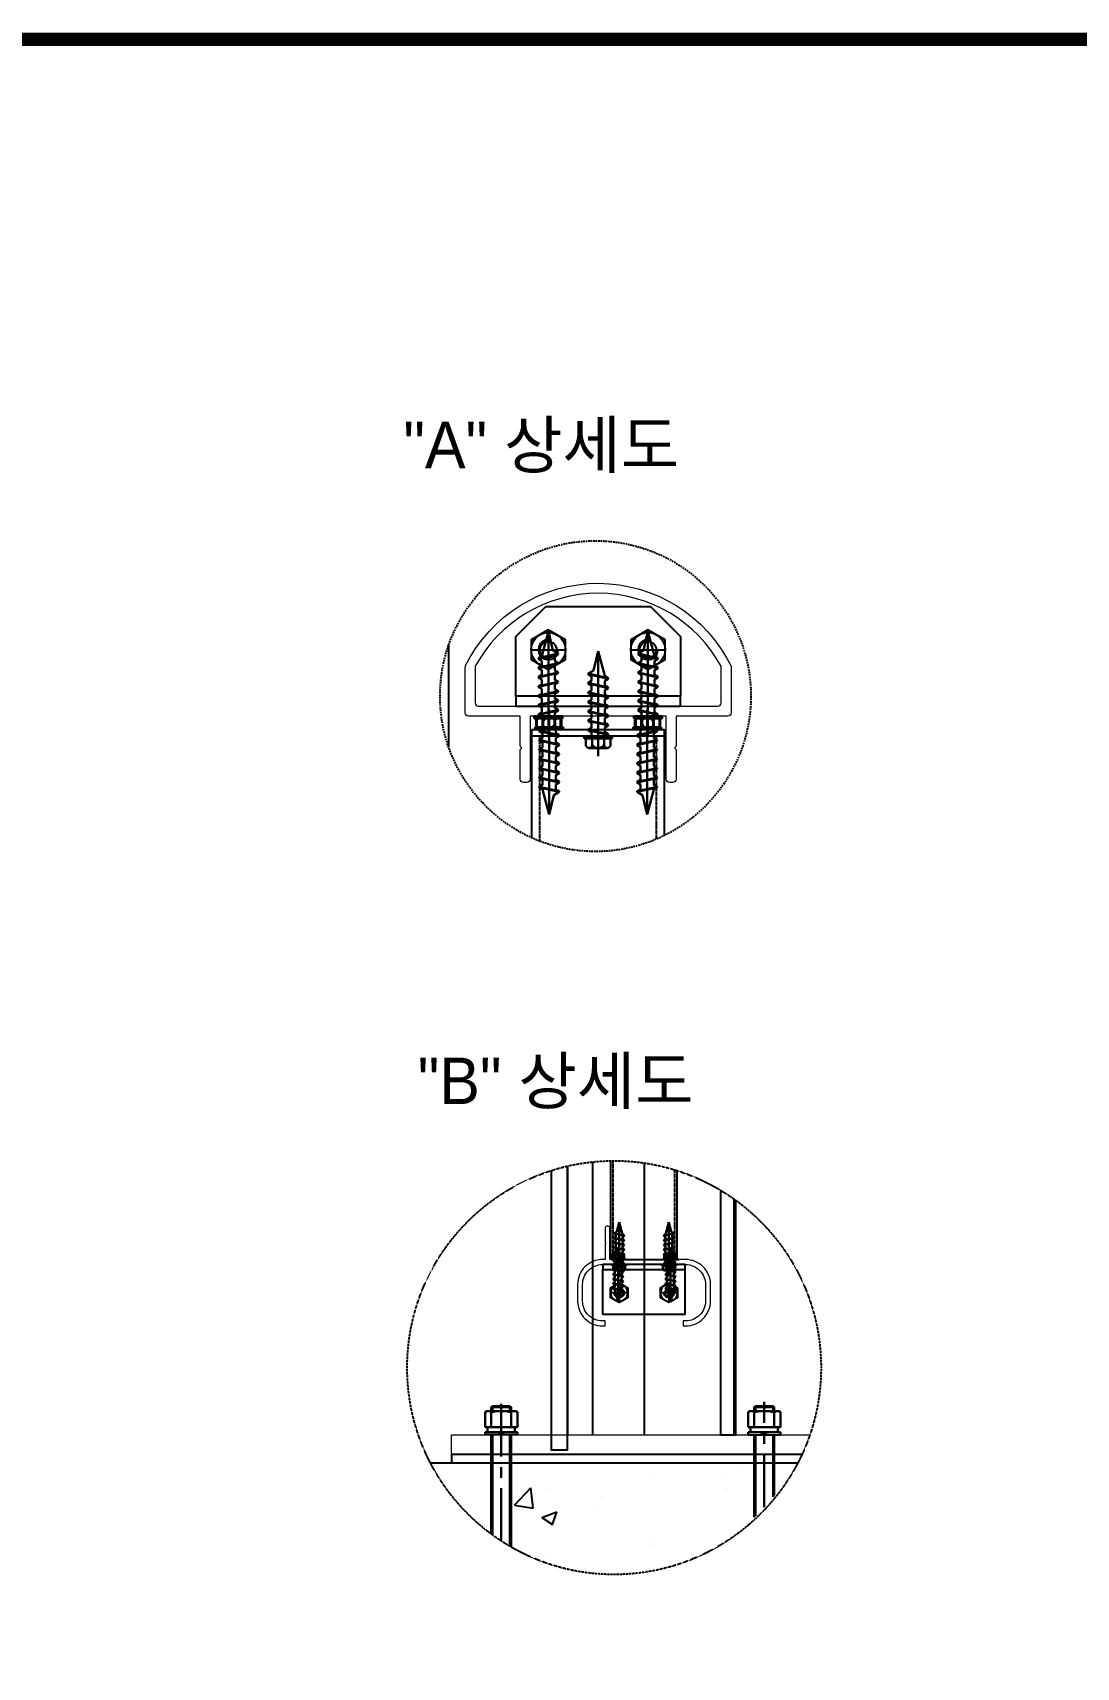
# Model space of a CAD drawing. Header units: millimetres. Extents: x 173610 to 224070, y -281283 to -269403.
# Drawn here: x 217043 to 220185, y -274705 to -269783 of the extents above; entities that cross this region are included whole.
import ezdxf
from ezdxf.enums import TextEntityAlignment as Align

# ---------------------------------------------------------------- set-up
doc = ezdxf.new("R2010")
doc.units = ezdxf.units.MM
doc.linetypes.add('CENTER', pattern=[50.8, 31.75, -6.35, 6.35, -6.35])
doc.linetypes.add('HIDDEN', pattern=[0.375, 0.25, -0.125])
for name, color, linetype in [('7', 7, 'Continuous'), ('A-DIM01', 1, 'Continuous'), ('CENTER', 1, 'CENTER'), ('CX-BORD', 3, 'Continuous'), ('CX-BORD-LIN1', 4, 'Continuous'), ('CX-BORD-TEX1', 7, 'Continuous'), ('CX-BORD-TEX2', 6, 'Continuous'), ('CX-BORD-TEX3', 4, 'Continuous'), ('CZ-TEX1', 6, 'Continuous'), ('DIM', 1, 'Continuous'), ('TEXT', 3, 'Continuous')]:
    doc.layers.add(name, color=color, linetype=linetype)
doc.styles.add('MLTMHTXT', font='Dotum_1.TTF')
doc.styles.add('TB_BTXT', font='H2GTRE_1.TTF')
doc.styles.add('TB_TEXT', font='')
doc.styles.get('TB_TEXT').set_extended_font_data('DotumChe')

# ---------------------------------------------------------------- blocks, each defined once
blk = doc.blocks.new('asdfasfd')
at = {"color": 2, "lineweight": 30}
for centre, radius, start, end in [((72768.49, -70222.3), 0.946, 351.8288, 188.1712), ((72771.22, -70223.39), 2.04, 28.0725, 151.9275), ((72773.96, -70222.3), 0.946, 351.8288, 188.1712)]:
    blk.add_arc(centre, radius, start, end, dxfattribs=at)
at = {"layer": '7', "color": 2, "lineweight": 30}
for p, q in [((72768.49, -70221.35), (72773.96, -70221.35)), ((72766.98, -70224.23), (72775.47, -70224.23)), ((72766.98, -70224.23), (72766.98, -70224.95)), ((72766.98, -70224.95), (72775.47, -70224.95)), ((72767.55, -70222.43), (72767.55, -70224.23)), ((72768.22, -70226.68), (72774.22, -70225.31)), ((72768.22, -70226.86), (72774.22, -70225.49)), ((72768.22, -70226.68), (72769.24, -70226.09)), ((72768.22, -70226.68), (72768.22, -70226.86)), ((72769.24, -70224.99), (72769.24, -70226.09)), ((72769.42, -70222.43), (72769.42, -70224.23)), ((72773.02, -70222.43), (72773.02, -70224.23)), ((72774.22, -70225.49), (72773.21, -70226.08)), ((72773.21, -70226.08), (72773.21, -70226.81)), ((72774.22, -70225.31), (72773.61, -70224.95)), ((72774.22, -70225.31), (72774.22, -70225.49)), ((72774.9, -70222.43), (72774.9, -70224.23)), ((72775.47, -70224.23), (72775.47, -70224.95)), ((72768.22, -70226.86), (72769.24, -70227.45)), ((72768.22, -70229.5), (72774.22, -70228.12)), ((72768.22, -70229.68), (72774.22, -70228.31)), ((72768.22, -70229.5), (72769.24, -70228.91)), ((72768.22, -70229.5), (72768.22, -70229.68)), ((72768.22, -70229.68), (72769.24, -70230.27)), ((72768.22, -70232.32), (72774.22, -70230.94)), ((72768.22, -70232.5), (72774.22, -70231.13)), ((72769.24, -70227.45), (72769.24, -70227.8)), ((72769.24, -70227.45), (72769.24, -70227.8)), ((72769.24, -70227.8), (72769.24, -70228.91)), ((72769.24, -70230.27), (72769.24, -70230.62)), ((72769.24, -70230.27), (72769.24, -70230.62)), ((72769.24, -70230.62), (72769.24, -70231.73)), ((72773.21, -70226.81), (72773.21, -70227.54)), ((72774.22, -70228.12), (72773.21, -70227.54)), ((72774.22, -70228.31), (72773.21, -70228.89)), ((72773.21, -70228.89), (72773.21, -70229.63)), ((72773.21, -70229.63), (72773.21, -70230.36)), ((72774.22, -70230.94), (72773.21, -70230.36)), ((72774.22, -70231.13), (72773.21, -70231.71)), ((72774.22, -70228.12), (72774.22, -70228.31)), ((72774.22, -70230.94), (72774.22, -70231.13)), ((72768.22, -70232.32), (72769.24, -70231.73)), ((72768.22, -70232.32), (72768.22, -70232.5)), ((72768.22, -70232.5), (72769.24, -70233.09)), ((72768.22, -70235.14), (72774.22, -70233.76)), ((72768.22, -70235.14), (72774.22, -70233.76)), ((72768.22, -70235.32), (72774.22, -70233.94)), ((72768.22, -70235.32), (72774.22, -70233.94)), ((72768.22, -70235.14), (72769.24, -70234.55)), ((72768.22, -70235.14), (72768.22, -70235.32)), ((72768.22, -70235.14), (72768.22, -70235.32)), ((72768.22, -70235.32), (72769.24, -70235.9)), ((72769.24, -70233.09), (72769.24, -70233.44)), ((72769.24, -70233.09), (72769.24, -70233.44)), ((72769.24, -70233.44), (72769.24, -70234.55)), ((72769.24, -70235.9), (72769.24, -70236.26)), ((72769.24, -70235.9), (72769.24, -70236.26)), ((72769.24, -70236.26), (72769.24, -70237.37)), ((72773.21, -70231.71), (72773.21, -70232.44)), ((72773.21, -70232.44), (72773.21, -70233.17)), ((72774.22, -70233.76), (72773.21, -70233.17)), ((72774.22, -70233.94), (72773.21, -70234.53)), ((72773.21, -70234.53), (72773.21, -70234.61)), ((72773.21, -70234.53), (72773.21, -70235.26)), ((72773.21, -70235.26), (72773.21, -70235.99)), ((72774.22, -70236.58), (72773.21, -70235.99)), ((72774.22, -70233.76), (72774.22, -70233.94)), ((72774.22, -70233.76), (72774.22, -70233.94)), ((72768.22, -70237.95), (72774.22, -70236.58)), ((72768.22, -70238.14), (72774.22, -70236.76)), ((72768.22, -70237.95), (72769.24, -70237.37)), ((72768.22, -70237.95), (72768.22, -70238.14)), ((72768.22, -70238.14), (72769.24, -70238.72)), ((72768.22, -70238.14), (72769.24, -70238.72)), ((72768.22, -70240.77), (72774.22, -70239.4)), ((72768.22, -70240.77), (72774.22, -70239.4)), ((72768.22, -70240.95), (72774.22, -70239.58)), ((72768.22, -70240.95), (72774.22, -70239.58)), ((72768.22, -70240.77), (72769.24, -70240.18)), ((72768.22, -70240.77), (72769.24, -70240.18)), ((72768.22, -70240.77), (72768.22, -70240.95)), ((72768.22, -70240.77), (72768.22, -70240.95)), ((72768.22, -70240.95), (72769.24, -70241.54)), ((72769.24, -70238.72), (72769.24, -70239.08)), ((72769.24, -70238.72), (72769.24, -70239.08)), ((72769.24, -70238.72), (72769.24, -70239.08)), ((72769.24, -70238.72), (72769.24, -70239.08)), ((72769.24, -70239.08), (72769.24, -70240.18)), ((72769.24, -70239.08), (72769.24, -70240.18)), ((72769.24, -70239.45), (72769.24, -70240.18)), ((72774.22, -70236.76), (72773.21, -70237.35)), ((72774.22, -70236.76), (72773.21, -70237.35)), ((72773.21, -70237.35), (72773.21, -70238.08)), ((72773.21, -70237.35), (72773.21, -70237.42)), ((72773.21, -70237.35), (72773.21, -70238.08)), ((72773.21, -70238.08), (72773.21, -70238.81)), ((72773.21, -70238.08), (72773.21, -70238.81)), ((72774.22, -70239.4), (72773.21, -70238.81)), ((72774.22, -70239.4), (72773.21, -70238.81)), ((72774.22, -70239.58), (72773.21, -70240.17)), ((72773.21, -70240.17), (72773.21, -70240.24)), ((72773.21, -70240.17), (72773.21, -70240.9)), ((72773.21, -70240.9), (72773.21, -70241.63)), ((72774.22, -70236.58), (72774.22, -70236.76)), ((72774.22, -70239.4), (72774.22, -70239.58)), ((72774.22, -70239.4), (72774.22, -70239.58)), ((72768.22, -70243.59), (72774.22, -70242.21)), ((72768.22, -70243.77), (72774.22, -70242.4)), ((72768.22, -70243.59), (72769.24, -70243)), ((72768.22, -70243.59), (72768.22, -70243.77)), ((72768.22, -70243.77), (72769.84, -70244.7)), ((72769.24, -70241.54), (72769.24, -70241.89)), ((72769.24, -70241.54), (72769.24, -70241.89)), ((72769.24, -70241.89), (72769.24, -70243)), ((72769.24, -70242.27), (72769.24, -70243)), ((72771.22, -70250.54), (72769.84, -70244.7)), ((72771.22, -70250.54), (72773.21, -70243.06)), ((72774.22, -70242.21), (72773.21, -70241.63)), ((72774.22, -70242.4), (72773.21, -70242.98)), ((72773.21, -70242.98), (72773.21, -70243.06)), ((72774.22, -70242.21), (72774.22, -70242.4))]:
    blk.add_line(p, q, dxfattribs=at)
at = {"layer": 'TEXT', "color": 1, "linetype": 'CENTER', "lineweight": 30}
for p, q in [((72771.22, -70218.92), (72771.22, -70250.54)), ((72771.22, -70220.25), (72771.22, -70249.95)), ((72771.22, -70220.25), (72771.22, -70249.95))]:
    blk.add_line(p, q, dxfattribs=at)
blk = doc.blocks.new('A$C3AAD2297')
at = {"color": 1, "linetype": 'CENTER'}
for p, q in [((5.16, 11.93), (5.16, 0)), ((0, 5.96), (10.33, 5.96))]:
    blk.add_line(p, q, dxfattribs=at)
blk.add_lwpolyline([(5.16, 11.93), (0, 8.95), (0, 2.98), (5.16, 0), (10.33, 2.98), (10.33, 8.95)], close=True)
blk.add_circle((5.16, 5.96), 5.16)
at = {"color": 1}
blk.add_circle((5.16, 5.96), 2.48, dxfattribs=at)
blk.add_arc((5.16, 5.96), 3, 85, 355)
blk = doc.blocks.new('A$C689B3528')
at = {"color": 6, "linetype": 'ByBlock'}
for p, q in [((15.21, 7), (15.21, 34)), ((64.79, 7), (64.79, 34)), ((15.21, 7), (64.79, 7))]:
    blk.add_line(p, q, dxfattribs=at)
blk.add_lwpolyline([(15.21, 37), (64.79, 37), (64.79, 34), (15.21, 34)], close=True, dxfattribs=at)
at = {"layer": 'DIM', "color": 4, "linetype": 'Continuous', "lineweight": 13}
blk.add_lwpolyline([(15, 37, 0.414214), (3, 25), (3, 15, 0.414214), (15, 3), (16.5, 3), (16.5, 0), (15, 0, -0.414214), (0, 15), (0, 25, -0.414214), (15, 40), (60.5, 40), (60.5, 59, -0.414214), (61.5, 60), (62.5, 60, -0.414214), (63.5, 59), (63.5, 50), (63, 49.5), (63.5, 49), (63.5, 40), (65, 40, -0.414214), (80, 25), (80, 15, -0.414214), (65, 0), (63.5, 0), (63.5, 3), (65, 3, 0.414214), (77, 15), (77, 25, 0.414214), (65, 37)], format="xyb", close=True, dxfattribs=at)
for name, p in [('asdfasfd', (-72747.09, 70264.95)), ('asdfasfd', (-72715.59, 70264.95)), ('A$C3AAD2297', (19.84, 14.04)), ('A$C3AAD2297', (49.84, 14.04))]:
    blk.add_blockref(name, p)
blk = doc.blocks.new('asdf')
at = {"color": 7}
blk.add_line((11476, 1986.7), (11508.5, 1986.7), dxfattribs=at)
blk = doc.blocks.new('CXBLKA1')
at = {"layer": 'CX-BORD-LIN1', "const_width": 2}
blk.add_lwpolyline([(821, 20), (25, 20), (25, 574), (821, 574)], close=True, dxfattribs=at)
at = {"layer": 'CX-BORD-TEX1', "style": 'TB_BTXT'}
blk.add_attdef('UD_TITLE', text='', height=10, dxfattribs=at).set_placement((423, 553), align=Align.MIDDLE_CENTER)
at = {"layer": 'CX-BORD-TEX1', "style": 'MLTMHTXT', "width": 0.8, "flags": 4}
blk.add_attdef('EI_NAME', (69.69, 43.65), '', height=6, dxfattribs=at)
at = {"layer": 'CX-BORD-TEX1', "style": 'TB_BTXT', "flags": 4}
blk.add_attdef('CI_NAME', text='', height=5, dxfattribs=at).set_placement((85, 28), align=Align.MIDDLE_CENTER)
at = {"layer": 'CX-BORD-TEX2', "style": 'TB_BTXT'}
blk.add_attdef('PI_CNAME', text='', height=5, dxfattribs=at).set_placement((40, 552), align=Align.BOTTOM_LEFT)
blk.add_attdef('UD_SUBTITLE', text='', height=7, dxfattribs=at).set_placement((423, 538), align=Align.MIDDLE_CENTER)
at = {"layer": 'CX-BORD-TEX3', "style": 'TB_BTXT'}
blk.add_attdef('UD_CDNAME', text='', height=4, dxfattribs=at).set_placement((42, 544), align=Align.BOTTOM_LEFT)
at = {"layer": 'CX-BORD-TEX3', "style": 'TB_TEXT'}
for tag, height, p in [('DC_RDATE4', 3.5, (353, 52.5)), ('DC_RAPP4', 3.5, (510, 52.5)), ('DC_RCHK4', 3.5, (550, 52.5)), ('DC_RDGN4', 3.5, (590, 52.5)), ('PI_TITLE', 4.5, (243, 50)), ('DC_RNUM4', 3, (320, 52)), ('UD_CDIST', 4.5, (676, 50)), ('DC_RDATE3', 3.5, (353, 45.4)), ('DC_RAPP3', 3.5, (510, 45.4)), ('DC_RCHK3', 3.5, (550, 45.4)), ('DC_RDGN3', 3.5, (590, 45.4)), ('FI_NAME', 4.5, (781, 44.87)), ('DC_RNUM3', 3, (320, 45)), ('PI_CDNAME', 4.5, (243, 38)), ('DC_RNUM2', 3, (320, 38)), ('DC_RDATE2', 3.5, (353, 38.5)), ('DC_RAPP2', 3.5, (510, 38.5)), ('DC_RCHK2', 3.5, (550, 38.5)), ('DC_RDGN2', 3.5, (590, 38.5)), ('DA_HSCALE', 4.5, (658.5, 38)), ('DA_VSCALE', 4.5, (693, 38)), ('DI_TITLE', 4.5, (781, 37.87)), ('DC_RNUM1', 3, (320, 31)), ('DC_RDATE1', 3.5, (353, 31.5)), ('DC_RAPP1', 3.5, (510, 31.5)), ('DC_RCHK1', 3.5, (550, 31.5)), ('DC_RDGN1', 3.5, (590, 31.5)), ('DI_SUBTITLE', 3.5, (781, 30.87)), ('PA_CCLASS', 4.5, (204, 26.5)), ('PI_STAGE', 4.5, (283, 26.5)), ('DI_DRWNO', 4.5, (676, 26.5))]:
    blk.add_attdef(tag, text='', height=height, dxfattribs=at).set_placement(p, align=Align.MIDDLE_CENTER)
for tag, p in [('DC_RDES4', (377, 52.5)), ('DC_RDES3', (377, 45.4)), ('DC_RDES2', (377, 38.5)), ('DC_RDES1', (377, 31.5))]:
    blk.add_attdef(tag, text='', height=3.5, dxfattribs=at).set_placement(p, align=Align.MIDDLE_LEFT)
at = {"layer": 'CX-BORD-TEX3', "style": 'TB_TEXT', "flags": 1}
for tag, p in [('PI_ID', (24, 16)), ('PI_CCODE', (31, 16)), ('PA_DSDATE', (47, 16)), ('PA_DEDATE', (64, 16)), ('PA_CSDATE', (81, 16)), ('PA_CEDATE', (98, 16)), ('PA_CFDATE', (114, 16)), ('EI_ENAME', (132, 16)), ('EI_DEPT', (146, 16)), ('EI_PERSON', (158, 16)), ('EI_EMAIL', (174, 16)), ('CI_CATEG', (189, 16)), ('CI_ROLE', (204, 16)), ('CI_ONAME', (216, 16)), ('CI_ADDR', (232, 16)), ('CI_TEL', (246, 16)), ('CI_FAX', (257, 16)), ('CI_HPADDR', (270, 16)), ('CI_CODE', (287, 16)), ('CI_DEPT', (300, 16)), ('CI_PERSON', (312, 16)), ('CI_EMAIL', (329, 16)), ('CI_PROLE', (342, 16)), ('DI_MANCODE', (357, 16)), ('DI_CATEG', (377, 16)), ('DI_LDATE', (392, 16)), ('DI_PCLASS', (407, 16)), ('DI_MMCLASS', (424, 16)), ('DI_MSCLASS', (443, 16)), ('DI_ECLASS', (462, 16)), ('DI_FNAME', (478, 16)), ('DC_ONAME', (493, 16)), ('DC_NNAME', (510, 16)), ('FI_CODE', (529, 16)), ('FI_CLASS', (545, 16)), ('FI_ICODE1', (563, 16)), ('FI_ICODE2', (581, 16)), ('------------', (597, 16))]:
    blk.add_attdef(tag, p, '', height=2, dxfattribs=at)

msp = doc.modelspace()

# ---------------------------------------------------------------- linework, layer by layer
for p, q in [((218295.477, -271934.0508), (218295.477, -271627.3961)), ((218545.477, -271900.9547), (218545.477, -271880.9547)), ((218545.477, -271880.9547), (218945.477, -271880.9547)), ((218945.477, -271900.9547), (218945.477, -271880.9547)), ((219113.5633, -274004.6733), (219158.5633, -274004.6733)), ((218240.6929, -274089.6733), (219346.3222, -274089.6733)), ((218433.5633, -274089.6733), (219346.3222, -274089.6733))]:
    msp.add_line(p, q)
at = {"color": 5}
for p, q in [((218545.477, -272207.2981), (218545.477, -271900.9547)), ((218945.477, -271900.9547), (218545.477, -271900.9547)), ((218945.477, -272199.6466), (218945.477, -271900.9547)), ((218783.5633, -273477.1733), (218783.5633, -273179.9183)), ((218983.5633, -273477.1733), (218983.5633, -273209.5434)), ((218788.5633, -273477.1733), (218988.5633, -273477.1733))]:
    msp.add_line(p, q, dxfattribs=at)
at = {"color": 5, "linetype": 'HIDDEN', "ltscale": 10}
for p, q in [((218569.477, -272217.3031), (218569.477, -271900.9547)), ((218921.477, -272210.7337), (218921.477, -271900.9547)), ((218791.0633, -273477.1733), (218791.0633, -273179.8437)), ((218976.0633, -273477.1733), (218976.0633, -273207.1923))]:
    msp.add_line(p, q, dxfattribs=at)
at = {"lineweight": 30}
for p, q in [((218410.4383, -273933.4233), (218404.8133, -273936.6709)), ((218404.8133, -273982.1733), (218404.8133, -273936.6709)), ((218496.6883, -273933.4233), (218410.4383, -273933.4233)), ((218423.5633, -273922.1733), (218427.3133, -273918.4233)), ((218453.5633, -273922.1733), (218423.5633, -273922.1733)), ((218423.5633, -273933.4233), (218423.5633, -273922.1733)), ((218423.5633, -273936.6709), (218423.5633, -273982.1733)), ((218453.5633, -273918.4233), (218427.3133, -273918.4233)), ((218427.3133, -273933.4233), (218427.3133, -273918.4233)), ((218453.5633, -273918.4233), (218479.8133, -273918.4233)), ((218453.5633, -273922.1733), (218483.5633, -273922.1733)), ((218483.5633, -273922.1733), (218479.8133, -273918.4233)), ((218479.8133, -273933.4233), (218479.8133, -273918.4233)), ((218483.5633, -273933.4233), (218483.5633, -273922.1733)), ((218483.5633, -273936.6709), (218483.5633, -273982.1733)), ((218496.6883, -273933.4233), (218502.3133, -273936.6709)), ((218502.3133, -273982.1733), (218502.3133, -273936.6709)), ((219202.4022, -273933.4233), (219196.7772, -273936.6709)), ((219196.7772, -273982.1733), (219196.7772, -273936.6709)), ((219202.4022, -273933.4233), (219288.6522, -273933.4233)), ((219215.5272, -273922.1733), (219219.2772, -273918.4233)), ((219215.5272, -273933.4233), (219215.5272, -273922.1733)), ((219245.5272, -273922.1733), (219215.5272, -273922.1733)), ((219215.5272, -273936.6709), (219215.5272, -273982.1733)), ((219219.2772, -273933.4233), (219219.2772, -273918.4233)), ((219245.5272, -273918.4233), (219219.2772, -273918.4233)), ((219245.5272, -273918.4233), (219271.7772, -273918.4233)), ((219245.5272, -273922.1733), (219275.5272, -273922.1733)), ((219275.5272, -273922.1733), (219271.7772, -273918.4233)), ((219271.7772, -273933.4233), (219271.7772, -273918.4233)), ((219275.5272, -273933.4233), (219275.5272, -273922.1733)), ((219275.5272, -273936.6709), (219275.5272, -273982.1733)), ((219288.6522, -273933.4233), (219294.2772, -273936.6709)), ((219294.2772, -273982.1733), (219294.2772, -273936.6709)), ((218404.8133, -273982.1733), (218453.5633, -273982.1733)), ((218404.8133, -273997.1733), (218404.8133, -274004.6733)), ((218502.3133, -273997.1733), (218404.8133, -273997.1733)), ((218412.3133, -273997.1733), (218412.3133, -273982.1733)), ((218423.5633, -274303.7982), (218423.5633, -274004.6733)), ((218427.3133, -274306.5452), (218427.3133, -274004.6733)), ((218446.4089, -273997.1733), (218451.6526, -274004.6733)), ((218502.3133, -273982.1733), (218453.5633, -273982.1733)), ((218457.8952, -273997.1733), (218463.1389, -274004.6733)), ((218479.8133, -274340.8024), (218479.8133, -274004.6733)), ((218483.5633, -274342.9711), (218483.5633, -274004.6733)), ((218494.8133, -273997.1733), (218494.8133, -273982.1733)), ((218502.3133, -273997.1733), (218502.3133, -274004.6733)), ((219196.7772, -273982.1733), (219245.5272, -273982.1733)), ((219196.7772, -273997.1733), (219196.7772, -274004.6733)), ((219196.7772, -273997.1733), (219294.2772, -273997.1733)), ((219204.2772, -273997.1733), (219204.2772, -273982.1733)), ((219215.5272, -274253.2664), (219215.5272, -274004.6733)), ((219219.2772, -274249.657), (219219.2772, -274004.6733)), ((219241.1952, -273997.1733), (219235.9516, -274004.6733)), ((219294.2772, -273982.1733), (219245.5272, -273982.1733)), ((219252.6816, -273997.1733), (219247.4379, -274004.6733)), ((219271.7772, -274191.8846), (219271.7772, -274004.6733)), ((219275.5272, -274187.1519), (219275.5272, -274004.6733)), ((219286.7772, -273997.1733), (219286.7772, -273982.1733)), ((219294.2772, -273997.1733), (219294.2772, -274004.6733))]:
    msp.add_line(p, q, dxfattribs=at)
at = {"ltscale": 10}
for p, q in [((219171.1478, -274097.0554), (219171.1478, -274097.0554)), ((218911.0139, -274124.4708), (218911.0139, -274124.4708)), ((219122.6535, -274126.3086), (219122.6535, -274126.3086)), ((219285.5479, -274145.8854), (219285.5479, -274145.8854)), ((218493.6155, -274216.5901), (218543.0747, -274165.043)), ((218550.0878, -274225.3492), (218543.0722, -274165.0433)), ((218590.2712, -274165.1226), (218590.2712, -274165.1226)), ((218752.3305, -274189.8748), (218752.3305, -274189.8748)), ((219134.6182, -274166.8137), (219134.6182, -274166.8137)), ((218493.089, -274251.2726), (218493.089, -274251.2726)), ((218493.6137, -274216.5862), (218550.0884, -274225.345)), ((218576.3852, -274253.73), (218620.847, -274236.6627)), ((218607.9667, -274275.047), (218620.8421, -274236.6745)), ((218733.5838, -274219.6109), (218733.5838, -274219.6109)), ((218382.0076, -274253.4411), (218382.0076, -274253.4411)), ((218576.3799, -274253.7416), (218607.9663, -274275.0469)), ((218903.2924, -274335.8584), (218903.2924, -274335.8584)), ((218904.4861, -274329.2998), (218904.4861, -274329.2998)), ((218582.5497, -274376.5102), (218582.5497, -274376.5102)), ((218708.5163, -274407.2166), (218708.5163, -274407.2166))]:
    msp.add_line(p, q, dxfattribs=at)
at = {"color": 3, "linetype": 'ByBlock'}
msp.add_lwpolyline([(218497.6102, -271780.9547), (218497.6102, -271600.9547), (218587.6102, -271510.9547), (218903.3439, -271510.9547), (218993.3439, -271600.9547), (218993.3439, -271780.9547)], dxfattribs=at)
msp.add_lwpolyline([(218497.6102, -271810.9547), (218993.3439, -271810.9547), (218993.3439, -271780.9547), (218497.6102, -271780.9547)], close=True, dxfattribs=at)
for points in [[(218653.5633, -273195.7638), (218653.5633, -274004.6733)], [(218728.5633, -273183.234), (218728.5633, -274004.6733)], [(219113.5633, -273268.3589), (219113.5633, -274004.6733)], [(219153.5633, -273294.452), (219153.5633, -274004.6733)], [(219158.5633, -273298.0313), (219158.5633, -274004.6733)]]:
    msp.add_lwpolyline(points)
at = {"color": 1, "linetype": 'ByBlock'}
msp.add_lwpolyline([(218883.5633, -273186.3836), (218883.5633, -274004.6733)], dxfattribs=at)
at = {"color": 1}
msp.add_lwpolyline([(219358.5984, -274064.6733), (218303.5633, -274064.6733), (218303.5633, -274089.6733), (219346.3222, -274089.6733)], dxfattribs=at)
at = {"color": 1, "linetype": 'HIDDEN', "ltscale": 20}
msp.add_circle((218737.3904, -271780.7234), 467.7571, dxfattribs=at)
at = {"color": 1, "linetype": 'HIDDEN', "ltscale": 3}
msp.add_circle((218793.5076, -273802.701), 622.8621, dxfattribs=at)
at = {"lineweight": 30}
for centre, radius, start, end in [((218414.1883, -273948.5788), 15.1554, 51.7867893, 128.2132107), ((218453.5633, -274073.6112), 140.1879, 77.6432186, 102.3567814), ((218492.9383, -273948.5788), 15.1554, 51.7867893, 128.2132107), ((219206.1522, -273948.5788), 15.1554, 51.7867893, 128.2132107), ((219245.5272, -274073.6112), 140.1879, 77.6432186, 102.3567814), ((219284.9022, -273948.5788), 15.1554, 51.7867893, 128.2132107)]:
    msp.add_arc(centre, radius, start, end, dxfattribs=at)
at = {"layer": 'A-DIM01', "color": 3, "ltscale": 0.1}
msp.add_lwpolyline([(218603.5633, -273209.5076), (218603.5633, -274049.6733), (218653.5633, -274049.6733), (218653.5633, -273195.7638)], dxfattribs=at)
at = {"layer": 'CENTER', "lineweight": 30, "ltscale": 5}
for p, q in [((218453.5633, -274324.6158), (218453.5633, -273906.1077)), ((219245.5272, -274222.5889), (219245.5272, -273906.1077))]:
    msp.add_line(p, q, dxfattribs=at)
at = {"layer": 'CX-BORD-LIN1', "color": 0, "lineweight": 0}
msp.add_lwpolyline([(219358.5984, -274064.6733), (218303.5633, -274064.6733), (218303.5633, -274004.6733), (219382.7141, -274004.6733)], dxfattribs=at)
at = {"layer": 'DIM', "color": 6, "linetype": 'Continuous', "lineweight": 13}
for points in [[(219145.477, -271690.9547), (219145.477, -271830.9547, -0.414213562), (219135.477, -271840.9547), (218980.477, -271840.9547), (218980.477, -271930.9547), (218975.477, -271935.9547), (218980.477, -271940.9547), (218980.477, -272030.9547, -0.414213562), (218970.477, -272040.9547), (218960.477, -272040.9547, -0.414213562), (218950.477, -272030.9547), (218950.477, -271840.9547), (218540.477, -271840.9547), (218540.477, -272030.9547, -0.414213562), (218530.477, -272040.9547), (218520.477, -272040.9547, -0.414213562), (218510.477, -272030.9547), (218510.477, -271940.9547), (218515.477, -271935.9547), (218510.477, -271930.9547), (218510.477, -271840.9547), (218355.477, -271840.9547, -0.414213562), (218345.477, -271830.9547), (218345.477, -271693.2762, -0.11522446), (218346.5115, -271688.8468, -0.623167099)], [(218375.477, -271690.9547), (218375.477, -271800.9547, 0.414213562), (218385.477, -271810.9547), (219105.477, -271810.9547, 0.414213562), (219115.477, -271800.9547), (219115.477, -271690.9547, 0.594594595)]]:
    msp.add_lwpolyline(points, format="xyb", close=True, dxfattribs=at)

# ---------------------------------------------------------------- block references
for name, p, xscale, yscale, zscale in [('A$C3AAD2297', (218543.8296, -271700.5957), 10, 10, 10), ('A$C3AAD2297', (218843.8296, -271700.5957), 10, 10, 10), ('asdfasfd', (946310.2241, 430368.5732), -10, 10, 10), ('asdfasfd', (-508819.27, 430368.5732), 10, 10, 10), ('A$C689B3528', (219083.5645, -273677.1739), -5, 5, 5)]:
    msp.add_blockref(name, p, dxfattribs=dict(xscale=xscale, yscale=yscale, zscale=zscale))
at = {"rotation": 180}
for p, xscale, yscale, zscale in [((946307.7241, -974090.4825), 10, 10, 10), ((-508816.77, -974090.4825), -10, 10, 10), ((-508966.77, -974150.4825), -10, 10, 10), ((-145047.5602, -624616.9373), -5, 5, 5), ((582814.6869, -624616.9373), 5, 5, 5)]:
    msp.add_blockref('asdfasfd', p, dxfattribs=dict(at, xscale=xscale, yscale=yscale, zscale=zscale))
at = {"layer": 'CX-BORD', "xscale": 20, "yscale": 20, "zscale": 20}
msp.add_blockref('CXBLKA1', (207249.6593, -281283.0251), dxfattribs=at)
at = {"layer": 'TEXT', "color": 7, "lineweight": 30, "extrusion": (0, 0, -1), "xscale": 3, "yscale": 3, "zscale": -2.999999999999545}
msp.add_blockref('asdf', (-252930.4044, -279964.8826), dxfattribs=at)
at = {"layer": 'TEXT', "color": 7, "lineweight": 30, "xscale": 3, "yscale": 3, "zscale": 3}
msp.add_blockref('asdf', (184768.6861, -279964.8826), dxfattribs=at)

# ---------------------------------------------------------------- texts
at = {"layer": 'CZ-TEX1', "style": 'TB_BTXT'}
for s, p in [('"A" 상세도', (218159.0471, -271094.3061)), ('"B" 상세도', (218202.3223, -273008.9755))]:
    msp.add_text(s, height=140, dxfattribs=at).set_placement(p)

doc.saveas('drawing.dxf')
